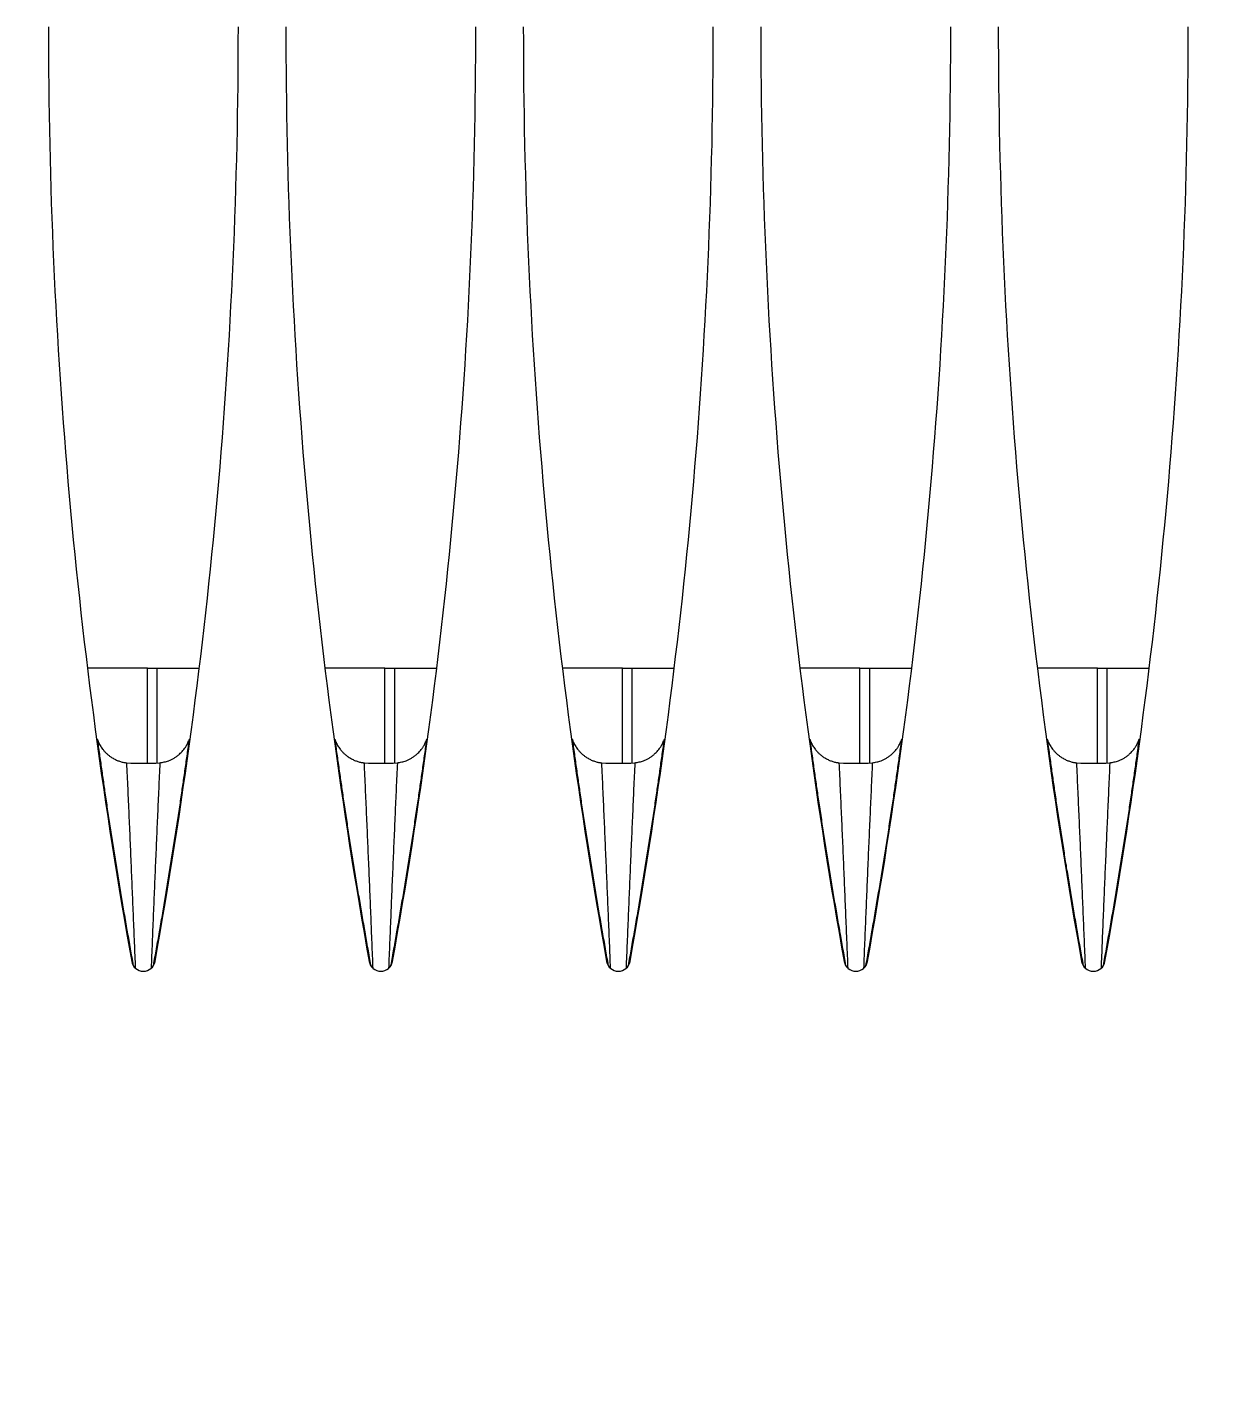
# Model space of a CAD drawing. Header units: metres. Extents: x -101133.8 to -101066.7, y -24899.3 to -24824.7.
# Drawn here: x -101102.781 to -101102.7311, y -24837.4111 to -24837.3543 of the extents above; entities that cross this region are included whole.
import ezdxf

# ---------------------------------------------------------------- set-up
doc = ezdxf.new("R2010")
doc.units = ezdxf.units.M
doc.header["$LTSCALE"] = 0.2
doc.header["$PDSIZE"] = -5
doc.layers.add('CMT-COTATION DIVERS', color=1, linetype='Continuous')
doc.layers.add('CMT-CVC-MATERIEL', color=30, linetype='Continuous')
doc.styles.get("Standard").update_dxf_attribs({"font": 'arial.ttf'})
doc.dimstyles.get("Standard").update_dxf_attribs({"dimtxt": 0.18, "dimasz": 0.18, "dimexe": 0.18, "dimexo": 0.0625, "dimgap": 0.09, "dimtad": 0, "dimtih": 1, "dimtoh": 1, "dimdec": 4, "dimzin": 0, "dimdsep": 46, "dimtxsty": 'Standard', "dimcen": 0.09, "dimadec": 0, "dimazin": 0, "dimtfac": 1, "dimtdec": 4, "dimtofl": 0, "dimtmove": 0, "dimatfit": 3, "dimfxl": 1, "dimtolj": 1, "dimtzin": 0, "dimarcsym": 0})

# ---------------------------------------------------------------- blocks, each defined once
blk = doc.blocks.new('Cassette 600x600')
at = {"linetype": 'Continuous', "lineweight": 13}
for p, q in [((-20444.73, 232.832), (-20444.73, 235.361)), ((-20449.23, 234.73), (-20449.23, 234.764)), ((-20455.73, 233.702), (-20455.73, 233.736)), ((-20448.72, 233.7), (-20448.73, 233.527)), ((-20448.73, 232.832), (-20444.73, 232.832)), ((-20448.73, 232.483), (-20448.72, 232.31)), ((-20448.726, 232.421), (-20444.73, 232.421)), ((-20444.73, 232.832), (-20444.73, 232.421)), ((-20444.73, 232.421), (-20444.73, 230.649)), ((-20455.73, 232.274), (-20455.73, 232.308)), ((-20449.23, 231.246), (-20449.23, 231.28)), ((-20444.73, 222.832), (-20444.73, 225.361)), ((-20449.23, 224.73), (-20449.23, 224.764)), ((-20455.73, 223.702), (-20455.73, 223.736)), ((-20448.72, 223.7), (-20448.73, 223.527)), ((-20448.73, 222.832), (-20444.73, 222.832)), ((-20444.73, 222.832), (-20444.73, 222.421)), ((-20455.73, 222.274), (-20455.73, 222.308)), ((-20448.73, 222.483), (-20448.72, 222.31)), ((-20448.726, 222.421), (-20444.73, 222.421)), ((-20444.73, 222.421), (-20444.73, 220.649)), ((-20449.23, 221.246), (-20449.23, 221.28)), ((-20444.73, 212.832), (-20444.73, 215.361)), ((-20449.23, 214.73), (-20449.23, 214.764)), ((-20455.73, 213.702), (-20455.73, 213.736)), ((-20448.72, 213.7), (-20448.73, 213.527)), ((-20448.73, 212.832), (-20444.73, 212.832)), ((-20448.73, 212.483), (-20448.72, 212.31)), ((-20444.73, 212.832), (-20444.73, 212.421)), ((-20455.73, 212.274), (-20455.73, 212.308)), ((-20448.726, 212.421), (-20444.73, 212.421)), ((-20444.73, 212.421), (-20444.73, 210.649)), ((-20449.23, 211.246), (-20449.23, 211.28)), ((-20444.73, 202.832), (-20444.73, 205.361)), ((-20449.23, 204.73), (-20449.23, 204.764)), ((-20455.73, 203.702), (-20455.73, 203.736)), ((-20448.72, 203.7), (-20448.73, 203.527)), ((-20448.73, 202.832), (-20444.73, 202.832)), ((-20444.73, 202.832), (-20444.73, 202.421)), ((-20455.73, 202.274), (-20455.73, 202.308)), ((-20448.73, 202.483), (-20448.72, 202.31)), ((-20448.726, 202.421), (-20444.73, 202.421)), ((-20444.73, 202.421), (-20444.73, 200.649)), ((-20449.23, 201.246), (-20449.23, 201.28)), ((-20444.73, 192.832), (-20444.73, 195.361)), ((-20449.23, 194.73), (-20449.23, 194.764)), ((-20455.73, 193.702), (-20455.73, 193.736)), ((-20448.72, 193.7), (-20448.73, 193.527)), ((-20448.73, 192.832), (-20444.73, 192.832)), ((-20444.73, 192.832), (-20444.73, 192.421)), ((-20455.73, 192.274), (-20455.73, 192.308)), ((-20448.73, 192.483), (-20448.72, 192.31)), ((-20448.726, 192.421), (-20444.73, 192.421)), ((-20444.73, 192.421), (-20444.73, 190.649)), ((-20449.23, 191.246), (-20449.23, 191.28))]:
    blk.add_line(p, q, dxfattribs=at)
for centre, radius, start, end in [((-20417.73, 14.505), 222.5, 90, 100.18749), ((-20456.995, 233.005), 0.5, 100.1875, 259.8125), ((-20417.73, 451.505), 222.5, 259.81251, 270), ((-20417.73, 4.505), 222.5, 90, 100.18749), ((-20456.995, 223.005), 0.5, 100.1875, 259.8125), ((-20417.73, 441.505), 222.5, 259.81251, 270), ((-20417.73, -5.495), 222.5, 90, 100.18749), ((-20456.995, 213.005), 0.5, 100.1875, 259.8125), ((-20417.73, 431.505), 222.5, 259.81251, 270), ((-20417.73, -15.495), 222.5, 90, 100.18749), ((-20456.995, 203.005), 0.5, 100.1875, 259.8125), ((-20417.73, 421.505), 222.5, 259.81251, 270), ((-20417.73, -25.495), 222.5, 90, 100.18749), ((-20456.995, 193.005), 0.5, 100.1875, 259.8125), ((-20417.73, 411.505), 222.5, 259.81251, 270)]:
    blk.add_arc(centre, radius, start, end, dxfattribs=at)
for points, knots in [([(-20447.719, 234.945), (-20447.929, 234.916), (-20448.138, 234.887), (-20448.347, 234.857), (-20448.556, 234.828), (-20448.764, 234.799), (-20448.975, 234.769), (-20449.185, 234.739), (-20449.396, 234.709), (-20449.602, 234.679), (-20449.808, 234.65), (-20450.008, 234.621), (-20450.229, 234.588), (-20450.451, 234.555), (-20450.694, 234.519), (-20450.931, 234.483), (-20451.168, 234.447), (-20451.399, 234.412), (-20451.632, 234.376), (-20451.865, 234.34), (-20452.099, 234.303), (-20452.333, 234.266), (-20452.567, 234.229), (-20452.8, 234.192), (-20453.034, 234.154), (-20453.267, 234.117), (-20453.5, 234.079), (-20453.734, 234.04), (-20453.968, 234.002), (-20454.204, 233.963), (-20454.434, 233.924), (-20454.664, 233.886), (-20454.888, 233.848), (-20455.133, 233.806), (-20455.378, 233.764), (-20455.644, 233.718), (-20455.833, 233.685), (-20455.977, 233.66), (-20456.077, 233.642), (-20456.188, 233.622), (-20456.3, 233.602), (-20456.424, 233.581), (-20456.544, 233.559), (-20456.664, 233.538), (-20456.782, 233.517), (-20456.9, 233.496), (-20457.018, 233.475), (-20457.136, 233.453), (-20457.255, 233.432)], [0, 0, 0, 0, 1, 1, 1, 2, 2, 2, 3, 3, 3, 4, 4, 4, 5, 5, 5, 6, 6, 6, 7, 7, 7, 8, 8, 8, 9, 9, 9, 10, 10, 10, 11, 11, 11, 12, 12, 12, 13, 13, 13, 14, 14, 14, 15, 15, 15, 16, 16, 16, 16]), ([(-20447.719, 234.945), (-20447.727, 234.942), (-20447.735, 234.939), (-20447.743, 234.936), (-20447.751, 234.934), (-20447.759, 234.931), (-20447.767, 234.928), (-20447.775, 234.925), (-20447.783, 234.921), (-20447.79, 234.918), (-20447.798, 234.916), (-20447.805, 234.913), (-20447.814, 234.909), (-20447.836, 234.9), (-20447.871, 234.884), (-20447.901, 234.869), (-20447.932, 234.854), (-20447.958, 234.84), (-20447.984, 234.824), (-20448.011, 234.808), (-20448.039, 234.791), (-20448.063, 234.775), (-20448.088, 234.759), (-20448.109, 234.744), (-20448.137, 234.722), (-20448.166, 234.7), (-20448.202, 234.67), (-20448.233, 234.642), (-20448.265, 234.614), (-20448.293, 234.586), (-20448.32, 234.557), (-20448.348, 234.528), (-20448.375, 234.497), (-20448.398, 234.468), (-20448.422, 234.439), (-20448.442, 234.412), (-20448.467, 234.375), (-20448.493, 234.338), (-20448.523, 234.29), (-20448.548, 234.244), (-20448.574, 234.197), (-20448.595, 234.153), (-20448.614, 234.109), (-20448.633, 234.064), (-20448.649, 234.02), (-20448.664, 233.971), (-20448.678, 233.922), (-20448.691, 233.868), (-20448.698, 233.833), (-20448.701, 233.82), (-20448.703, 233.81), (-20448.705, 233.799), (-20448.706, 233.789), (-20448.708, 233.777), (-20448.71, 233.766), (-20448.712, 233.755), (-20448.713, 233.744), (-20448.715, 233.733), (-20448.717, 233.722), (-20448.718, 233.711), (-20448.72, 233.7)], [0, 0, 0, 0, 1, 1, 1, 2, 2, 2, 3, 3, 3, 4, 4, 4, 5, 5, 5, 6, 6, 6, 7, 7, 7, 8, 8, 8, 9, 9, 9, 10, 10, 10, 11, 11, 11, 12, 12, 12, 13, 13, 13, 14, 14, 14, 15, 15, 15, 16, 16, 16, 17, 17, 17, 18, 18, 18, 19, 19, 19, 20, 20, 20, 20]), ([(-20457.374, 233.331), (-20457.014, 233.346), (-20456.653, 233.36), (-20456.293, 233.375), (-20455.933, 233.39), (-20455.573, 233.404), (-20455.212, 233.419), (-20454.852, 233.434), (-20454.492, 233.449), (-20454.132, 233.464), (-20453.771, 233.479), (-20453.411, 233.494), (-20453.05, 233.509), (-20452.69, 233.524), (-20452.329, 233.54), (-20451.968, 233.556), (-20451.607, 233.571), (-20451.246, 233.587), (-20450.885, 233.603), (-20450.525, 233.619), (-20450.164, 233.635), (-20449.803, 233.651), (-20449.442, 233.668), (-20449.081, 233.684), (-20448.72, 233.7)], [0, 0, 0, 0, 1, 1, 1, 2, 2, 2, 3, 3, 3, 4, 4, 4, 5, 5, 5, 6, 6, 6, 7, 7, 7, 8, 8, 8, 8]), ([(-20448.73, 233.527), (-20448.73, 233.507), (-20448.73, 233.487), (-20448.73, 233.466), (-20448.73, 233.446), (-20448.73, 233.425), (-20448.73, 233.404), (-20448.73, 233.383), (-20448.73, 233.363), (-20448.73, 233.341), (-20448.73, 233.32), (-20448.73, 233.299), (-20448.73, 233.277), (-20448.73, 233.255), (-20448.73, 233.233), (-20448.73, 233.211), (-20448.73, 233.189), (-20448.73, 233.166), (-20448.73, 233.143), (-20448.73, 233.121), (-20448.73, 233.098), (-20448.73, 233.075), (-20448.73, 233.052), (-20448.73, 233.029), (-20448.73, 233.006), (-20448.73, 232.983), (-20448.73, 232.96), (-20448.73, 232.937), (-20448.73, 232.914), (-20448.73, 232.891), (-20448.73, 232.868), (-20448.73, 232.845), (-20448.73, 232.823), (-20448.73, 232.8), (-20448.73, 232.778), (-20448.73, 232.756), (-20448.73, 232.734), (-20448.73, 232.712), (-20448.73, 232.691), (-20448.73, 232.67), (-20448.73, 232.648), (-20448.73, 232.627), (-20448.73, 232.607), (-20448.73, 232.586), (-20448.73, 232.565), (-20448.73, 232.544), (-20448.73, 232.524), (-20448.73, 232.503), (-20448.73, 232.483)], [0, 0, 0, 0, 1, 1, 1, 2, 2, 2, 3, 3, 3, 4, 4, 4, 5, 5, 5, 6, 6, 6, 7, 7, 7, 8, 8, 8, 9, 9, 9, 10, 10, 10, 11, 11, 11, 12, 12, 12, 13, 13, 13, 14, 14, 14, 15, 15, 15, 16, 16, 16, 16]), ([(-20448.72, 232.31), (-20449.081, 232.327), (-20449.442, 232.343), (-20449.803, 232.359), (-20450.164, 232.375), (-20450.525, 232.391), (-20450.885, 232.407), (-20451.246, 232.423), (-20451.607, 232.439), (-20451.968, 232.454), (-20452.329, 232.47), (-20452.69, 232.486), (-20453.05, 232.501), (-20453.411, 232.516), (-20453.771, 232.532), (-20454.132, 232.547), (-20454.492, 232.562), (-20454.852, 232.577), (-20455.212, 232.591), (-20455.573, 232.606), (-20455.933, 232.621), (-20456.293, 232.635), (-20456.653, 232.65), (-20457.014, 232.664), (-20457.374, 232.679)], [0, 0, 0, 0, 1, 1, 1, 2, 2, 2, 3, 3, 3, 4, 4, 4, 5, 5, 5, 6, 6, 6, 7, 7, 7, 8, 8, 8, 8]), ([(-20457.255, 232.578), (-20457.136, 232.557), (-20457.018, 232.536), (-20456.9, 232.515), (-20456.782, 232.493), (-20456.664, 232.473), (-20456.544, 232.451), (-20456.424, 232.43), (-20456.3, 232.408), (-20456.188, 232.388), (-20456.077, 232.368), (-20455.977, 232.351), (-20455.833, 232.325), (-20455.644, 232.292), (-20455.378, 232.246), (-20455.133, 232.204), (-20454.889, 232.163), (-20454.664, 232.125), (-20454.434, 232.086), (-20454.204, 232.048), (-20453.968, 232.008), (-20453.734, 231.97), (-20453.5, 231.931), (-20453.267, 231.894), (-20453.034, 231.856), (-20452.8, 231.818), (-20452.567, 231.781), (-20452.333, 231.744), (-20452.099, 231.707), (-20451.865, 231.67), (-20451.632, 231.634), (-20451.399, 231.598), (-20451.168, 231.563), (-20450.931, 231.527), (-20450.694, 231.491), (-20450.451, 231.455), (-20450.229, 231.422), (-20450.008, 231.39), (-20449.808, 231.361), (-20449.602, 231.331), (-20449.396, 231.301), (-20449.185, 231.271), (-20448.975, 231.241), (-20448.764, 231.212), (-20448.556, 231.182), (-20448.347, 231.153), (-20448.138, 231.124), (-20447.929, 231.094), (-20447.719, 231.065)], [0, 0, 0, 0, 1, 1, 1, 2, 2, 2, 3, 3, 3, 4, 4, 4, 5, 5, 5, 6, 6, 6, 7, 7, 7, 8, 8, 8, 9, 9, 9, 10, 10, 10, 11, 11, 11, 12, 12, 12, 13, 13, 13, 14, 14, 14, 15, 15, 15, 16, 16, 16, 16]), ([(-20448.72, 232.31), (-20448.714, 232.279), (-20448.708, 232.248), (-20448.702, 232.217), (-20448.696, 232.186), (-20448.689, 232.155), (-20448.682, 232.124), (-20448.675, 232.093), (-20448.666, 232.061), (-20448.658, 232.031), (-20448.649, 232.001), (-20448.641, 231.974), (-20448.628, 231.939), (-20448.615, 231.904), (-20448.597, 231.862), (-20448.578, 231.823), (-20448.559, 231.783), (-20448.538, 231.746), (-20448.516, 231.709), (-20448.493, 231.672), (-20448.469, 231.635), (-20448.441, 231.598), (-20448.413, 231.56), (-20448.381, 231.521), (-20448.354, 231.49), (-20448.327, 231.459), (-20448.306, 231.437), (-20448.282, 231.412), (-20448.257, 231.388), (-20448.23, 231.363), (-20448.202, 231.339), (-20448.175, 231.315), (-20448.147, 231.293), (-20448.116, 231.27), (-20448.084, 231.248), (-20448.049, 231.225), (-20448.021, 231.208), (-20447.993, 231.192), (-20447.972, 231.181), (-20447.949, 231.169), (-20447.926, 231.157), (-20447.9, 231.145), (-20447.874, 231.133), (-20447.849, 231.121), (-20447.823, 231.11), (-20447.797, 231.098), (-20447.772, 231.087), (-20447.745, 231.076), (-20447.719, 231.065)], [0, 0, 0, 0, 1, 1, 1, 2, 2, 2, 3, 3, 3, 4, 4, 4, 5, 5, 5, 6, 6, 6, 7, 7, 7, 8, 8, 8, 9, 9, 9, 10, 10, 10, 11, 11, 11, 12, 12, 12, 13, 13, 13, 14, 14, 14, 15, 15, 15, 16, 16, 16, 16]), ([(-20447.719, 224.945), (-20447.929, 224.916), (-20448.138, 224.887), (-20448.347, 224.857), (-20448.556, 224.828), (-20448.764, 224.799), (-20448.975, 224.769), (-20449.185, 224.739), (-20449.396, 224.709), (-20449.602, 224.679), (-20449.808, 224.65), (-20450.008, 224.621), (-20450.229, 224.588), (-20450.451, 224.555), (-20450.694, 224.519), (-20450.931, 224.483), (-20451.168, 224.447), (-20451.399, 224.412), (-20451.632, 224.376), (-20451.865, 224.34), (-20452.099, 224.303), (-20452.333, 224.266), (-20452.567, 224.229), (-20452.8, 224.192), (-20453.034, 224.154), (-20453.267, 224.117), (-20453.5, 224.079), (-20453.734, 224.04), (-20453.968, 224.002), (-20454.204, 223.963), (-20454.434, 223.924), (-20454.664, 223.886), (-20454.888, 223.848), (-20455.133, 223.806), (-20455.378, 223.764), (-20455.644, 223.718), (-20455.833, 223.685), (-20455.977, 223.66), (-20456.077, 223.642), (-20456.188, 223.622), (-20456.3, 223.602), (-20456.424, 223.581), (-20456.544, 223.559), (-20456.664, 223.538), (-20456.782, 223.517), (-20456.9, 223.496), (-20457.018, 223.475), (-20457.136, 223.453), (-20457.255, 223.432)], [0, 0, 0, 0, 1, 1, 1, 2, 2, 2, 3, 3, 3, 4, 4, 4, 5, 5, 5, 6, 6, 6, 7, 7, 7, 8, 8, 8, 9, 9, 9, 10, 10, 10, 11, 11, 11, 12, 12, 12, 13, 13, 13, 14, 14, 14, 15, 15, 15, 16, 16, 16, 16]), ([(-20447.719, 224.945), (-20447.727, 224.942), (-20447.735, 224.939), (-20447.743, 224.936), (-20447.751, 224.934), (-20447.759, 224.931), (-20447.767, 224.928), (-20447.775, 224.925), (-20447.783, 224.921), (-20447.79, 224.918), (-20447.798, 224.916), (-20447.805, 224.913), (-20447.814, 224.909), (-20447.836, 224.9), (-20447.871, 224.884), (-20447.901, 224.869), (-20447.932, 224.854), (-20447.958, 224.84), (-20447.984, 224.824), (-20448.011, 224.808), (-20448.039, 224.791), (-20448.063, 224.775), (-20448.088, 224.759), (-20448.109, 224.744), (-20448.137, 224.722), (-20448.166, 224.7), (-20448.202, 224.67), (-20448.233, 224.642), (-20448.265, 224.614), (-20448.293, 224.586), (-20448.32, 224.557), (-20448.348, 224.528), (-20448.375, 224.497), (-20448.398, 224.468), (-20448.422, 224.439), (-20448.442, 224.412), (-20448.467, 224.375), (-20448.493, 224.338), (-20448.523, 224.29), (-20448.548, 224.244), (-20448.574, 224.197), (-20448.595, 224.153), (-20448.614, 224.109), (-20448.633, 224.064), (-20448.649, 224.02), (-20448.664, 223.971), (-20448.678, 223.922), (-20448.691, 223.868), (-20448.698, 223.833), (-20448.701, 223.82), (-20448.703, 223.81), (-20448.705, 223.799), (-20448.706, 223.789), (-20448.708, 223.777), (-20448.71, 223.766), (-20448.712, 223.755), (-20448.713, 223.744), (-20448.715, 223.733), (-20448.717, 223.722), (-20448.718, 223.711), (-20448.72, 223.7)], [0, 0, 0, 0, 1, 1, 1, 2, 2, 2, 3, 3, 3, 4, 4, 4, 5, 5, 5, 6, 6, 6, 7, 7, 7, 8, 8, 8, 9, 9, 9, 10, 10, 10, 11, 11, 11, 12, 12, 12, 13, 13, 13, 14, 14, 14, 15, 15, 15, 16, 16, 16, 17, 17, 17, 18, 18, 18, 19, 19, 19, 20, 20, 20, 20]), ([(-20457.374, 223.331), (-20457.014, 223.346), (-20456.653, 223.36), (-20456.293, 223.375), (-20455.933, 223.39), (-20455.573, 223.404), (-20455.212, 223.419), (-20454.852, 223.434), (-20454.492, 223.449), (-20454.132, 223.464), (-20453.771, 223.479), (-20453.411, 223.494), (-20453.05, 223.509), (-20452.69, 223.524), (-20452.329, 223.54), (-20451.968, 223.556), (-20451.607, 223.571), (-20451.246, 223.587), (-20450.885, 223.603), (-20450.525, 223.619), (-20450.164, 223.635), (-20449.803, 223.651), (-20449.442, 223.668), (-20449.081, 223.684), (-20448.72, 223.7)], [0, 0, 0, 0, 1, 1, 1, 2, 2, 2, 3, 3, 3, 4, 4, 4, 5, 5, 5, 6, 6, 6, 7, 7, 7, 8, 8, 8, 8]), ([(-20448.73, 223.527), (-20448.73, 223.507), (-20448.73, 223.487), (-20448.73, 223.466), (-20448.73, 223.446), (-20448.73, 223.425), (-20448.73, 223.404), (-20448.73, 223.383), (-20448.73, 223.363), (-20448.73, 223.341), (-20448.73, 223.32), (-20448.73, 223.299), (-20448.73, 223.277), (-20448.73, 223.255), (-20448.73, 223.233), (-20448.73, 223.211), (-20448.73, 223.189), (-20448.73, 223.166), (-20448.73, 223.143), (-20448.73, 223.121), (-20448.73, 223.098), (-20448.73, 223.075), (-20448.73, 223.052), (-20448.73, 223.029), (-20448.73, 223.006), (-20448.73, 222.983), (-20448.73, 222.96), (-20448.73, 222.937), (-20448.73, 222.914), (-20448.73, 222.891), (-20448.73, 222.868), (-20448.73, 222.845), (-20448.73, 222.823), (-20448.73, 222.8), (-20448.73, 222.778), (-20448.73, 222.756), (-20448.73, 222.734), (-20448.73, 222.712), (-20448.73, 222.691), (-20448.73, 222.67), (-20448.73, 222.648), (-20448.73, 222.627), (-20448.73, 222.607), (-20448.73, 222.586), (-20448.73, 222.565), (-20448.73, 222.544), (-20448.73, 222.524), (-20448.73, 222.503), (-20448.73, 222.483)], [0, 0, 0, 0, 1, 1, 1, 2, 2, 2, 3, 3, 3, 4, 4, 4, 5, 5, 5, 6, 6, 6, 7, 7, 7, 8, 8, 8, 9, 9, 9, 10, 10, 10, 11, 11, 11, 12, 12, 12, 13, 13, 13, 14, 14, 14, 15, 15, 15, 16, 16, 16, 16]), ([(-20448.72, 222.31), (-20449.081, 222.327), (-20449.442, 222.343), (-20449.803, 222.359), (-20450.164, 222.375), (-20450.525, 222.391), (-20450.885, 222.407), (-20451.246, 222.423), (-20451.607, 222.439), (-20451.968, 222.454), (-20452.329, 222.47), (-20452.69, 222.486), (-20453.05, 222.501), (-20453.411, 222.516), (-20453.771, 222.532), (-20454.132, 222.547), (-20454.492, 222.562), (-20454.852, 222.577), (-20455.212, 222.591), (-20455.573, 222.606), (-20455.933, 222.621), (-20456.293, 222.635), (-20456.653, 222.65), (-20457.014, 222.664), (-20457.374, 222.679)], [0, 0, 0, 0, 1, 1, 1, 2, 2, 2, 3, 3, 3, 4, 4, 4, 5, 5, 5, 6, 6, 6, 7, 7, 7, 8, 8, 8, 8]), ([(-20457.255, 222.578), (-20457.136, 222.557), (-20457.018, 222.536), (-20456.9, 222.515), (-20456.782, 222.493), (-20456.664, 222.473), (-20456.544, 222.451), (-20456.424, 222.43), (-20456.3, 222.408), (-20456.188, 222.388), (-20456.077, 222.368), (-20455.977, 222.351), (-20455.833, 222.325), (-20455.644, 222.292), (-20455.378, 222.246), (-20455.133, 222.204), (-20454.889, 222.163), (-20454.664, 222.125), (-20454.434, 222.086), (-20454.204, 222.048), (-20453.968, 222.008), (-20453.734, 221.97), (-20453.5, 221.931), (-20453.267, 221.894), (-20453.034, 221.856), (-20452.8, 221.818), (-20452.567, 221.781), (-20452.333, 221.744), (-20452.099, 221.707), (-20451.865, 221.67), (-20451.632, 221.634), (-20451.399, 221.598), (-20451.168, 221.563), (-20450.931, 221.527), (-20450.694, 221.491), (-20450.451, 221.455), (-20450.229, 221.422), (-20450.008, 221.39), (-20449.808, 221.361), (-20449.602, 221.331), (-20449.396, 221.301), (-20449.185, 221.271), (-20448.975, 221.241), (-20448.764, 221.212), (-20448.556, 221.182), (-20448.347, 221.153), (-20448.138, 221.124), (-20447.929, 221.094), (-20447.719, 221.065)], [0, 0, 0, 0, 1, 1, 1, 2, 2, 2, 3, 3, 3, 4, 4, 4, 5, 5, 5, 6, 6, 6, 7, 7, 7, 8, 8, 8, 9, 9, 9, 10, 10, 10, 11, 11, 11, 12, 12, 12, 13, 13, 13, 14, 14, 14, 15, 15, 15, 16, 16, 16, 16]), ([(-20448.72, 222.31), (-20448.714, 222.279), (-20448.708, 222.248), (-20448.702, 222.217), (-20448.696, 222.186), (-20448.689, 222.155), (-20448.682, 222.124), (-20448.675, 222.093), (-20448.666, 222.061), (-20448.658, 222.031), (-20448.649, 222.001), (-20448.641, 221.974), (-20448.628, 221.939), (-20448.615, 221.904), (-20448.597, 221.862), (-20448.578, 221.823), (-20448.559, 221.783), (-20448.538, 221.746), (-20448.516, 221.709), (-20448.493, 221.672), (-20448.469, 221.635), (-20448.441, 221.598), (-20448.413, 221.56), (-20448.381, 221.521), (-20448.354, 221.49), (-20448.327, 221.459), (-20448.306, 221.437), (-20448.282, 221.412), (-20448.257, 221.388), (-20448.23, 221.363), (-20448.202, 221.339), (-20448.175, 221.315), (-20448.147, 221.293), (-20448.116, 221.27), (-20448.084, 221.248), (-20448.049, 221.225), (-20448.021, 221.208), (-20447.993, 221.192), (-20447.972, 221.181), (-20447.949, 221.169), (-20447.926, 221.157), (-20447.9, 221.145), (-20447.874, 221.133), (-20447.849, 221.121), (-20447.823, 221.11), (-20447.797, 221.098), (-20447.772, 221.087), (-20447.745, 221.076), (-20447.719, 221.065)], [0, 0, 0, 0, 1, 1, 1, 2, 2, 2, 3, 3, 3, 4, 4, 4, 5, 5, 5, 6, 6, 6, 7, 7, 7, 8, 8, 8, 9, 9, 9, 10, 10, 10, 11, 11, 11, 12, 12, 12, 13, 13, 13, 14, 14, 14, 15, 15, 15, 16, 16, 16, 16]), ([(-20447.719, 214.945), (-20447.929, 214.916), (-20448.138, 214.887), (-20448.347, 214.857), (-20448.556, 214.828), (-20448.764, 214.799), (-20448.975, 214.769), (-20449.185, 214.739), (-20449.396, 214.709), (-20449.602, 214.679), (-20449.808, 214.65), (-20450.008, 214.621), (-20450.229, 214.588), (-20450.451, 214.555), (-20450.694, 214.519), (-20450.931, 214.483), (-20451.168, 214.447), (-20451.399, 214.412), (-20451.632, 214.376), (-20451.865, 214.34), (-20452.099, 214.303), (-20452.333, 214.266), (-20452.567, 214.229), (-20452.8, 214.192), (-20453.034, 214.154), (-20453.267, 214.117), (-20453.5, 214.079), (-20453.734, 214.04), (-20453.968, 214.002), (-20454.204, 213.963), (-20454.434, 213.924), (-20454.664, 213.886), (-20454.888, 213.848), (-20455.133, 213.806), (-20455.378, 213.764), (-20455.644, 213.718), (-20455.833, 213.685), (-20455.977, 213.66), (-20456.077, 213.642), (-20456.188, 213.622), (-20456.3, 213.602), (-20456.424, 213.581), (-20456.544, 213.559), (-20456.664, 213.538), (-20456.782, 213.517), (-20456.9, 213.496), (-20457.018, 213.475), (-20457.136, 213.453), (-20457.255, 213.432)], [0, 0, 0, 0, 1, 1, 1, 2, 2, 2, 3, 3, 3, 4, 4, 4, 5, 5, 5, 6, 6, 6, 7, 7, 7, 8, 8, 8, 9, 9, 9, 10, 10, 10, 11, 11, 11, 12, 12, 12, 13, 13, 13, 14, 14, 14, 15, 15, 15, 16, 16, 16, 16]), ([(-20447.719, 214.945), (-20447.727, 214.942), (-20447.735, 214.939), (-20447.743, 214.936), (-20447.751, 214.934), (-20447.759, 214.931), (-20447.767, 214.928), (-20447.775, 214.925), (-20447.783, 214.921), (-20447.79, 214.918), (-20447.798, 214.916), (-20447.805, 214.913), (-20447.814, 214.909), (-20447.836, 214.9), (-20447.871, 214.884), (-20447.901, 214.869), (-20447.932, 214.854), (-20447.958, 214.84), (-20447.984, 214.824), (-20448.011, 214.808), (-20448.039, 214.791), (-20448.063, 214.775), (-20448.088, 214.759), (-20448.109, 214.744), (-20448.137, 214.722), (-20448.166, 214.7), (-20448.202, 214.67), (-20448.233, 214.642), (-20448.265, 214.614), (-20448.293, 214.586), (-20448.32, 214.557), (-20448.348, 214.528), (-20448.375, 214.497), (-20448.398, 214.468), (-20448.422, 214.439), (-20448.442, 214.412), (-20448.467, 214.375), (-20448.493, 214.338), (-20448.523, 214.29), (-20448.548, 214.244), (-20448.574, 214.197), (-20448.595, 214.153), (-20448.614, 214.109), (-20448.633, 214.064), (-20448.649, 214.02), (-20448.664, 213.971), (-20448.678, 213.922), (-20448.691, 213.868), (-20448.698, 213.833), (-20448.701, 213.82), (-20448.703, 213.81), (-20448.705, 213.799), (-20448.706, 213.789), (-20448.708, 213.777), (-20448.71, 213.766), (-20448.712, 213.755), (-20448.713, 213.744), (-20448.715, 213.733), (-20448.717, 213.722), (-20448.718, 213.711), (-20448.72, 213.7)], [0, 0, 0, 0, 1, 1, 1, 2, 2, 2, 3, 3, 3, 4, 4, 4, 5, 5, 5, 6, 6, 6, 7, 7, 7, 8, 8, 8, 9, 9, 9, 10, 10, 10, 11, 11, 11, 12, 12, 12, 13, 13, 13, 14, 14, 14, 15, 15, 15, 16, 16, 16, 17, 17, 17, 18, 18, 18, 19, 19, 19, 20, 20, 20, 20]), ([(-20457.374, 213.331), (-20457.014, 213.346), (-20456.653, 213.36), (-20456.293, 213.375), (-20455.933, 213.39), (-20455.573, 213.404), (-20455.212, 213.419), (-20454.852, 213.434), (-20454.492, 213.449), (-20454.132, 213.464), (-20453.771, 213.479), (-20453.411, 213.494), (-20453.05, 213.509), (-20452.69, 213.524), (-20452.329, 213.54), (-20451.968, 213.556), (-20451.607, 213.571), (-20451.246, 213.587), (-20450.885, 213.603), (-20450.525, 213.619), (-20450.164, 213.635), (-20449.803, 213.651), (-20449.442, 213.668), (-20449.081, 213.684), (-20448.72, 213.7)], [0, 0, 0, 0, 1, 1, 1, 2, 2, 2, 3, 3, 3, 4, 4, 4, 5, 5, 5, 6, 6, 6, 7, 7, 7, 8, 8, 8, 8]), ([(-20448.73, 213.527), (-20448.73, 213.507), (-20448.73, 213.487), (-20448.73, 213.466), (-20448.73, 213.446), (-20448.73, 213.425), (-20448.73, 213.404), (-20448.73, 213.383), (-20448.73, 213.363), (-20448.73, 213.341), (-20448.73, 213.32), (-20448.73, 213.299), (-20448.73, 213.277), (-20448.73, 213.255), (-20448.73, 213.233), (-20448.73, 213.211), (-20448.73, 213.189), (-20448.73, 213.166), (-20448.73, 213.143), (-20448.73, 213.121), (-20448.73, 213.098), (-20448.73, 213.075), (-20448.73, 213.052), (-20448.73, 213.029), (-20448.73, 213.006), (-20448.73, 212.983), (-20448.73, 212.96), (-20448.73, 212.937), (-20448.73, 212.914), (-20448.73, 212.891), (-20448.73, 212.868), (-20448.73, 212.845), (-20448.73, 212.823), (-20448.73, 212.8), (-20448.73, 212.778), (-20448.73, 212.756), (-20448.73, 212.734), (-20448.73, 212.712), (-20448.73, 212.691), (-20448.73, 212.67), (-20448.73, 212.648), (-20448.73, 212.627), (-20448.73, 212.607), (-20448.73, 212.586), (-20448.73, 212.565), (-20448.73, 212.544), (-20448.73, 212.524), (-20448.73, 212.503), (-20448.73, 212.483)], [0, 0, 0, 0, 1, 1, 1, 2, 2, 2, 3, 3, 3, 4, 4, 4, 5, 5, 5, 6, 6, 6, 7, 7, 7, 8, 8, 8, 9, 9, 9, 10, 10, 10, 11, 11, 11, 12, 12, 12, 13, 13, 13, 14, 14, 14, 15, 15, 15, 16, 16, 16, 16]), ([(-20448.72, 212.31), (-20449.081, 212.327), (-20449.442, 212.343), (-20449.803, 212.359), (-20450.164, 212.375), (-20450.525, 212.391), (-20450.885, 212.407), (-20451.246, 212.423), (-20451.607, 212.439), (-20451.968, 212.454), (-20452.329, 212.47), (-20452.69, 212.486), (-20453.05, 212.501), (-20453.411, 212.516), (-20453.771, 212.532), (-20454.132, 212.547), (-20454.492, 212.562), (-20454.852, 212.576), (-20455.212, 212.591), (-20455.573, 212.606), (-20455.933, 212.621), (-20456.293, 212.635), (-20456.653, 212.65), (-20457.014, 212.664), (-20457.374, 212.679)], [0, 0, 0, 0, 1, 1, 1, 2, 2, 2, 3, 3, 3, 4, 4, 4, 5, 5, 5, 6, 6, 6, 7, 7, 7, 8, 8, 8, 8]), ([(-20457.255, 212.578), (-20457.136, 212.557), (-20457.018, 212.536), (-20456.9, 212.515), (-20456.782, 212.493), (-20456.664, 212.473), (-20456.544, 212.451), (-20456.424, 212.43), (-20456.3, 212.408), (-20456.188, 212.388), (-20456.077, 212.368), (-20455.977, 212.351), (-20455.833, 212.325), (-20455.644, 212.292), (-20455.378, 212.246), (-20455.133, 212.204), (-20454.889, 212.163), (-20454.664, 212.125), (-20454.434, 212.086), (-20454.204, 212.048), (-20453.968, 212.008), (-20453.734, 211.97), (-20453.5, 211.931), (-20453.267, 211.894), (-20453.034, 211.856), (-20452.8, 211.818), (-20452.567, 211.781), (-20452.333, 211.744), (-20452.099, 211.707), (-20451.865, 211.67), (-20451.632, 211.634), (-20451.399, 211.598), (-20451.168, 211.563), (-20450.931, 211.527), (-20450.694, 211.491), (-20450.451, 211.455), (-20450.229, 211.422), (-20450.008, 211.39), (-20449.808, 211.361), (-20449.602, 211.331), (-20449.396, 211.301), (-20449.185, 211.271), (-20448.975, 211.241), (-20448.764, 211.212), (-20448.556, 211.182), (-20448.347, 211.153), (-20448.138, 211.124), (-20447.929, 211.094), (-20447.719, 211.065)], [0, 0, 0, 0, 1, 1, 1, 2, 2, 2, 3, 3, 3, 4, 4, 4, 5, 5, 5, 6, 6, 6, 7, 7, 7, 8, 8, 8, 9, 9, 9, 10, 10, 10, 11, 11, 11, 12, 12, 12, 13, 13, 13, 14, 14, 14, 15, 15, 15, 16, 16, 16, 16]), ([(-20448.72, 212.31), (-20448.714, 212.279), (-20448.708, 212.248), (-20448.702, 212.217), (-20448.696, 212.186), (-20448.689, 212.155), (-20448.682, 212.124), (-20448.675, 212.093), (-20448.666, 212.061), (-20448.658, 212.031), (-20448.649, 212.001), (-20448.641, 211.974), (-20448.628, 211.939), (-20448.615, 211.904), (-20448.597, 211.862), (-20448.578, 211.823), (-20448.559, 211.783), (-20448.538, 211.746), (-20448.516, 211.709), (-20448.493, 211.672), (-20448.469, 211.635), (-20448.441, 211.598), (-20448.413, 211.56), (-20448.381, 211.521), (-20448.354, 211.49), (-20448.327, 211.459), (-20448.306, 211.437), (-20448.282, 211.412), (-20448.257, 211.388), (-20448.23, 211.363), (-20448.202, 211.339), (-20448.175, 211.315), (-20448.147, 211.293), (-20448.116, 211.27), (-20448.084, 211.248), (-20448.049, 211.225), (-20448.021, 211.208), (-20447.993, 211.192), (-20447.972, 211.181), (-20447.949, 211.169), (-20447.926, 211.157), (-20447.9, 211.145), (-20447.874, 211.133), (-20447.849, 211.121), (-20447.823, 211.11), (-20447.797, 211.098), (-20447.772, 211.087), (-20447.745, 211.076), (-20447.719, 211.065)], [0, 0, 0, 0, 1, 1, 1, 2, 2, 2, 3, 3, 3, 4, 4, 4, 5, 5, 5, 6, 6, 6, 7, 7, 7, 8, 8, 8, 9, 9, 9, 10, 10, 10, 11, 11, 11, 12, 12, 12, 13, 13, 13, 14, 14, 14, 15, 15, 15, 16, 16, 16, 16]), ([(-20447.719, 204.945), (-20447.929, 204.916), (-20448.138, 204.887), (-20448.347, 204.857), (-20448.556, 204.828), (-20448.764, 204.799), (-20448.975, 204.769), (-20449.185, 204.739), (-20449.396, 204.709), (-20449.602, 204.679), (-20449.808, 204.65), (-20450.008, 204.621), (-20450.229, 204.588), (-20450.451, 204.555), (-20450.694, 204.519), (-20450.931, 204.483), (-20451.168, 204.447), (-20451.399, 204.412), (-20451.632, 204.376), (-20451.865, 204.34), (-20452.099, 204.303), (-20452.333, 204.266), (-20452.567, 204.229), (-20452.8, 204.192), (-20453.034, 204.154), (-20453.267, 204.117), (-20453.5, 204.079), (-20453.734, 204.04), (-20453.968, 204.002), (-20454.204, 203.963), (-20454.434, 203.924), (-20454.664, 203.886), (-20454.888, 203.848), (-20455.133, 203.806), (-20455.378, 203.764), (-20455.644, 203.718), (-20455.833, 203.685), (-20455.977, 203.66), (-20456.077, 203.642), (-20456.188, 203.622), (-20456.3, 203.602), (-20456.424, 203.581), (-20456.544, 203.559), (-20456.664, 203.538), (-20456.782, 203.517), (-20456.9, 203.496), (-20457.018, 203.475), (-20457.136, 203.453), (-20457.255, 203.432)], [0, 0, 0, 0, 1, 1, 1, 2, 2, 2, 3, 3, 3, 4, 4, 4, 5, 5, 5, 6, 6, 6, 7, 7, 7, 8, 8, 8, 9, 9, 9, 10, 10, 10, 11, 11, 11, 12, 12, 12, 13, 13, 13, 14, 14, 14, 15, 15, 15, 16, 16, 16, 16]), ([(-20447.719, 204.945), (-20447.727, 204.942), (-20447.735, 204.939), (-20447.743, 204.936), (-20447.751, 204.934), (-20447.759, 204.931), (-20447.767, 204.928), (-20447.775, 204.925), (-20447.783, 204.921), (-20447.79, 204.918), (-20447.798, 204.916), (-20447.805, 204.913), (-20447.814, 204.909), (-20447.836, 204.9), (-20447.871, 204.884), (-20447.901, 204.869), (-20447.932, 204.854), (-20447.958, 204.84), (-20447.984, 204.824), (-20448.011, 204.808), (-20448.039, 204.791), (-20448.063, 204.775), (-20448.088, 204.759), (-20448.109, 204.744), (-20448.137, 204.722), (-20448.166, 204.7), (-20448.202, 204.67), (-20448.233, 204.642), (-20448.265, 204.614), (-20448.293, 204.586), (-20448.32, 204.557), (-20448.348, 204.528), (-20448.375, 204.497), (-20448.398, 204.468), (-20448.422, 204.439), (-20448.442, 204.412), (-20448.467, 204.375), (-20448.493, 204.338), (-20448.523, 204.29), (-20448.548, 204.244), (-20448.574, 204.197), (-20448.595, 204.153), (-20448.614, 204.109), (-20448.633, 204.064), (-20448.649, 204.02), (-20448.664, 203.971), (-20448.678, 203.922), (-20448.691, 203.868), (-20448.698, 203.833), (-20448.701, 203.82), (-20448.703, 203.81), (-20448.705, 203.799), (-20448.706, 203.789), (-20448.708, 203.777), (-20448.71, 203.766), (-20448.712, 203.755), (-20448.713, 203.744), (-20448.715, 203.733), (-20448.717, 203.722), (-20448.718, 203.711), (-20448.72, 203.7)], [0, 0, 0, 0, 1, 1, 1, 2, 2, 2, 3, 3, 3, 4, 4, 4, 5, 5, 5, 6, 6, 6, 7, 7, 7, 8, 8, 8, 9, 9, 9, 10, 10, 10, 11, 11, 11, 12, 12, 12, 13, 13, 13, 14, 14, 14, 15, 15, 15, 16, 16, 16, 17, 17, 17, 18, 18, 18, 19, 19, 19, 20, 20, 20, 20]), ([(-20457.374, 203.331), (-20457.014, 203.346), (-20456.653, 203.36), (-20456.293, 203.375), (-20455.933, 203.39), (-20455.573, 203.404), (-20455.212, 203.419), (-20454.852, 203.434), (-20454.492, 203.449), (-20454.132, 203.464), (-20453.771, 203.479), (-20453.411, 203.494), (-20453.05, 203.509), (-20452.69, 203.524), (-20452.329, 203.54), (-20451.968, 203.556), (-20451.607, 203.571), (-20451.246, 203.587), (-20450.885, 203.603), (-20450.525, 203.619), (-20450.164, 203.635), (-20449.803, 203.651), (-20449.442, 203.668), (-20449.081, 203.684), (-20448.72, 203.7)], [0, 0, 0, 0, 1, 1, 1, 2, 2, 2, 3, 3, 3, 4, 4, 4, 5, 5, 5, 6, 6, 6, 7, 7, 7, 8, 8, 8, 8]), ([(-20448.73, 203.527), (-20448.73, 203.507), (-20448.73, 203.487), (-20448.73, 203.466), (-20448.73, 203.446), (-20448.73, 203.425), (-20448.73, 203.404), (-20448.73, 203.383), (-20448.73, 203.363), (-20448.73, 203.341), (-20448.73, 203.32), (-20448.73, 203.299), (-20448.73, 203.277), (-20448.73, 203.255), (-20448.73, 203.233), (-20448.73, 203.211), (-20448.73, 203.189), (-20448.73, 203.166), (-20448.73, 203.143), (-20448.73, 203.121), (-20448.73, 203.098), (-20448.73, 203.075), (-20448.73, 203.052), (-20448.73, 203.029), (-20448.73, 203.006), (-20448.73, 202.983), (-20448.73, 202.96), (-20448.73, 202.937), (-20448.73, 202.914), (-20448.73, 202.891), (-20448.73, 202.868), (-20448.73, 202.845), (-20448.73, 202.823), (-20448.73, 202.8), (-20448.73, 202.778), (-20448.73, 202.756), (-20448.73, 202.734), (-20448.73, 202.712), (-20448.73, 202.691), (-20448.73, 202.67), (-20448.73, 202.648), (-20448.73, 202.627), (-20448.73, 202.607), (-20448.73, 202.586), (-20448.73, 202.565), (-20448.73, 202.544), (-20448.73, 202.524), (-20448.73, 202.503), (-20448.73, 202.483)], [0, 0, 0, 0, 1, 1, 1, 2, 2, 2, 3, 3, 3, 4, 4, 4, 5, 5, 5, 6, 6, 6, 7, 7, 7, 8, 8, 8, 9, 9, 9, 10, 10, 10, 11, 11, 11, 12, 12, 12, 13, 13, 13, 14, 14, 14, 15, 15, 15, 16, 16, 16, 16]), ([(-20448.72, 202.31), (-20449.081, 202.327), (-20449.442, 202.343), (-20449.803, 202.359), (-20450.164, 202.375), (-20450.525, 202.391), (-20450.885, 202.407), (-20451.246, 202.423), (-20451.607, 202.439), (-20451.968, 202.454), (-20452.329, 202.47), (-20452.69, 202.486), (-20453.05, 202.501), (-20453.411, 202.516), (-20453.771, 202.532), (-20454.132, 202.547), (-20454.492, 202.562), (-20454.852, 202.577), (-20455.212, 202.591), (-20455.573, 202.606), (-20455.933, 202.621), (-20456.293, 202.635), (-20456.653, 202.65), (-20457.014, 202.664), (-20457.374, 202.679)], [0, 0, 0, 0, 1, 1, 1, 2, 2, 2, 3, 3, 3, 4, 4, 4, 5, 5, 5, 6, 6, 6, 7, 7, 7, 8, 8, 8, 8]), ([(-20457.255, 202.578), (-20457.136, 202.557), (-20457.018, 202.536), (-20456.9, 202.515), (-20456.782, 202.493), (-20456.664, 202.473), (-20456.544, 202.451), (-20456.424, 202.43), (-20456.3, 202.408), (-20456.188, 202.388), (-20456.077, 202.368), (-20455.977, 202.351), (-20455.833, 202.325), (-20455.644, 202.292), (-20455.378, 202.246), (-20455.133, 202.204), (-20454.889, 202.163), (-20454.664, 202.125), (-20454.434, 202.086), (-20454.204, 202.048), (-20453.968, 202.008), (-20453.734, 201.97), (-20453.5, 201.931), (-20453.267, 201.894), (-20453.034, 201.856), (-20452.8, 201.818), (-20452.567, 201.781), (-20452.333, 201.744), (-20452.099, 201.707), (-20451.865, 201.67), (-20451.632, 201.634), (-20451.399, 201.598), (-20451.168, 201.563), (-20450.931, 201.527), (-20450.694, 201.491), (-20450.451, 201.455), (-20450.229, 201.422), (-20450.008, 201.39), (-20449.808, 201.361), (-20449.602, 201.331), (-20449.396, 201.301), (-20449.185, 201.271), (-20448.975, 201.241), (-20448.764, 201.212), (-20448.556, 201.182), (-20448.347, 201.153), (-20448.138, 201.124), (-20447.929, 201.094), (-20447.719, 201.065)], [0, 0, 0, 0, 1, 1, 1, 2, 2, 2, 3, 3, 3, 4, 4, 4, 5, 5, 5, 6, 6, 6, 7, 7, 7, 8, 8, 8, 9, 9, 9, 10, 10, 10, 11, 11, 11, 12, 12, 12, 13, 13, 13, 14, 14, 14, 15, 15, 15, 16, 16, 16, 16]), ([(-20448.72, 202.31), (-20448.714, 202.279), (-20448.708, 202.248), (-20448.702, 202.217), (-20448.696, 202.186), (-20448.689, 202.155), (-20448.682, 202.124), (-20448.675, 202.093), (-20448.666, 202.061), (-20448.658, 202.031), (-20448.649, 202.001), (-20448.641, 201.974), (-20448.628, 201.939), (-20448.615, 201.904), (-20448.597, 201.862), (-20448.578, 201.823), (-20448.559, 201.783), (-20448.538, 201.746), (-20448.516, 201.709), (-20448.493, 201.672), (-20448.469, 201.635), (-20448.441, 201.598), (-20448.413, 201.56), (-20448.381, 201.521), (-20448.354, 201.49), (-20448.327, 201.459), (-20448.306, 201.437), (-20448.282, 201.412), (-20448.257, 201.388), (-20448.23, 201.363), (-20448.202, 201.339), (-20448.175, 201.315), (-20448.147, 201.293), (-20448.116, 201.27), (-20448.084, 201.248), (-20448.049, 201.225), (-20448.021, 201.208), (-20447.993, 201.192), (-20447.972, 201.181), (-20447.949, 201.169), (-20447.926, 201.157), (-20447.9, 201.145), (-20447.874, 201.133), (-20447.849, 201.121), (-20447.823, 201.11), (-20447.797, 201.098), (-20447.772, 201.087), (-20447.745, 201.076), (-20447.719, 201.065)], [0, 0, 0, 0, 1, 1, 1, 2, 2, 2, 3, 3, 3, 4, 4, 4, 5, 5, 5, 6, 6, 6, 7, 7, 7, 8, 8, 8, 9, 9, 9, 10, 10, 10, 11, 11, 11, 12, 12, 12, 13, 13, 13, 14, 14, 14, 15, 15, 15, 16, 16, 16, 16]), ([(-20447.719, 194.945), (-20447.929, 194.916), (-20448.138, 194.887), (-20448.347, 194.857), (-20448.556, 194.828), (-20448.764, 194.799), (-20448.975, 194.769), (-20449.185, 194.739), (-20449.396, 194.709), (-20449.602, 194.679), (-20449.808, 194.65), (-20450.008, 194.621), (-20450.229, 194.588), (-20450.451, 194.555), (-20450.694, 194.519), (-20450.931, 194.483), (-20451.168, 194.447), (-20451.399, 194.412), (-20451.632, 194.376), (-20451.865, 194.34), (-20452.099, 194.303), (-20452.333, 194.266), (-20452.567, 194.229), (-20452.8, 194.192), (-20453.034, 194.154), (-20453.267, 194.117), (-20453.5, 194.079), (-20453.734, 194.04), (-20453.968, 194.002), (-20454.204, 193.963), (-20454.434, 193.924), (-20454.664, 193.886), (-20454.888, 193.848), (-20455.133, 193.806), (-20455.378, 193.764), (-20455.644, 193.718), (-20455.833, 193.685), (-20455.977, 193.66), (-20456.077, 193.642), (-20456.188, 193.622), (-20456.3, 193.602), (-20456.424, 193.581), (-20456.544, 193.559), (-20456.664, 193.538), (-20456.782, 193.517), (-20456.9, 193.496), (-20457.018, 193.475), (-20457.136, 193.453), (-20457.255, 193.432)], [0, 0, 0, 0, 1, 1, 1, 2, 2, 2, 3, 3, 3, 4, 4, 4, 5, 5, 5, 6, 6, 6, 7, 7, 7, 8, 8, 8, 9, 9, 9, 10, 10, 10, 11, 11, 11, 12, 12, 12, 13, 13, 13, 14, 14, 14, 15, 15, 15, 16, 16, 16, 16]), ([(-20447.719, 194.945), (-20447.727, 194.942), (-20447.735, 194.939), (-20447.743, 194.936), (-20447.751, 194.934), (-20447.759, 194.931), (-20447.767, 194.928), (-20447.775, 194.925), (-20447.783, 194.921), (-20447.79, 194.918), (-20447.798, 194.916), (-20447.805, 194.913), (-20447.814, 194.909), (-20447.836, 194.9), (-20447.871, 194.884), (-20447.901, 194.869), (-20447.932, 194.854), (-20447.958, 194.84), (-20447.984, 194.824), (-20448.011, 194.808), (-20448.039, 194.791), (-20448.063, 194.775), (-20448.088, 194.759), (-20448.109, 194.744), (-20448.137, 194.722), (-20448.166, 194.7), (-20448.202, 194.67), (-20448.233, 194.642), (-20448.265, 194.614), (-20448.293, 194.586), (-20448.32, 194.557), (-20448.348, 194.528), (-20448.375, 194.497), (-20448.398, 194.468), (-20448.422, 194.439), (-20448.442, 194.412), (-20448.467, 194.375), (-20448.493, 194.338), (-20448.523, 194.29), (-20448.548, 194.244), (-20448.574, 194.197), (-20448.595, 194.153), (-20448.614, 194.109), (-20448.633, 194.064), (-20448.649, 194.02), (-20448.664, 193.971), (-20448.678, 193.922), (-20448.691, 193.868), (-20448.698, 193.833), (-20448.701, 193.82), (-20448.703, 193.81), (-20448.705, 193.799), (-20448.706, 193.789), (-20448.708, 193.777), (-20448.71, 193.766), (-20448.712, 193.755), (-20448.713, 193.744), (-20448.715, 193.733), (-20448.717, 193.722), (-20448.718, 193.711), (-20448.72, 193.7)], [0, 0, 0, 0, 1, 1, 1, 2, 2, 2, 3, 3, 3, 4, 4, 4, 5, 5, 5, 6, 6, 6, 7, 7, 7, 8, 8, 8, 9, 9, 9, 10, 10, 10, 11, 11, 11, 12, 12, 12, 13, 13, 13, 14, 14, 14, 15, 15, 15, 16, 16, 16, 17, 17, 17, 18, 18, 18, 19, 19, 19, 20, 20, 20, 20]), ([(-20457.374, 193.331), (-20457.014, 193.346), (-20456.653, 193.36), (-20456.293, 193.375), (-20455.933, 193.39), (-20455.573, 193.404), (-20455.212, 193.419), (-20454.852, 193.434), (-20454.492, 193.449), (-20454.132, 193.464), (-20453.771, 193.479), (-20453.411, 193.494), (-20453.05, 193.509), (-20452.69, 193.524), (-20452.329, 193.54), (-20451.968, 193.556), (-20451.607, 193.571), (-20451.246, 193.587), (-20450.885, 193.603), (-20450.525, 193.619), (-20450.164, 193.635), (-20449.803, 193.651), (-20449.442, 193.668), (-20449.081, 193.684), (-20448.72, 193.7)], [0, 0, 0, 0, 1, 1, 1, 2, 2, 2, 3, 3, 3, 4, 4, 4, 5, 5, 5, 6, 6, 6, 7, 7, 7, 8, 8, 8, 8]), ([(-20448.73, 193.527), (-20448.73, 193.507), (-20448.73, 193.487), (-20448.73, 193.466), (-20448.73, 193.446), (-20448.73, 193.425), (-20448.73, 193.404), (-20448.73, 193.383), (-20448.73, 193.363), (-20448.73, 193.341), (-20448.73, 193.32), (-20448.73, 193.299), (-20448.73, 193.277), (-20448.73, 193.255), (-20448.73, 193.233), (-20448.73, 193.211), (-20448.73, 193.189), (-20448.73, 193.166), (-20448.73, 193.143), (-20448.73, 193.121), (-20448.73, 193.098), (-20448.73, 193.075), (-20448.73, 193.052), (-20448.73, 193.029), (-20448.73, 193.006), (-20448.73, 192.983), (-20448.73, 192.96), (-20448.73, 192.937), (-20448.73, 192.914), (-20448.73, 192.891), (-20448.73, 192.868), (-20448.73, 192.845), (-20448.73, 192.823), (-20448.73, 192.8), (-20448.73, 192.778), (-20448.73, 192.756), (-20448.73, 192.734), (-20448.73, 192.712), (-20448.73, 192.691), (-20448.73, 192.67), (-20448.73, 192.648), (-20448.73, 192.627), (-20448.73, 192.607), (-20448.73, 192.586), (-20448.73, 192.565), (-20448.73, 192.544), (-20448.73, 192.524), (-20448.73, 192.503), (-20448.73, 192.483)], [0, 0, 0, 0, 1, 1, 1, 2, 2, 2, 3, 3, 3, 4, 4, 4, 5, 5, 5, 6, 6, 6, 7, 7, 7, 8, 8, 8, 9, 9, 9, 10, 10, 10, 11, 11, 11, 12, 12, 12, 13, 13, 13, 14, 14, 14, 15, 15, 15, 16, 16, 16, 16]), ([(-20448.72, 192.31), (-20449.081, 192.327), (-20449.442, 192.343), (-20449.803, 192.359), (-20450.164, 192.375), (-20450.525, 192.391), (-20450.885, 192.407), (-20451.246, 192.423), (-20451.607, 192.439), (-20451.968, 192.454), (-20452.329, 192.47), (-20452.69, 192.486), (-20453.05, 192.501), (-20453.411, 192.516), (-20453.771, 192.532), (-20454.132, 192.547), (-20454.492, 192.562), (-20454.852, 192.577), (-20455.212, 192.591), (-20455.573, 192.606), (-20455.933, 192.621), (-20456.293, 192.635), (-20456.653, 192.65), (-20457.014, 192.664), (-20457.374, 192.679)], [0, 0, 0, 0, 1, 1, 1, 2, 2, 2, 3, 3, 3, 4, 4, 4, 5, 5, 5, 6, 6, 6, 7, 7, 7, 8, 8, 8, 8]), ([(-20457.255, 192.578), (-20457.136, 192.557), (-20457.018, 192.536), (-20456.9, 192.515), (-20456.782, 192.493), (-20456.664, 192.473), (-20456.544, 192.451), (-20456.424, 192.43), (-20456.3, 192.408), (-20456.188, 192.388), (-20456.077, 192.368), (-20455.977, 192.351), (-20455.833, 192.325), (-20455.644, 192.292), (-20455.378, 192.246), (-20455.133, 192.204), (-20454.889, 192.163), (-20454.664, 192.125), (-20454.434, 192.086), (-20454.204, 192.048), (-20453.968, 192.008), (-20453.734, 191.97), (-20453.5, 191.931), (-20453.267, 191.894), (-20453.034, 191.856), (-20452.8, 191.818), (-20452.567, 191.781), (-20452.333, 191.744), (-20452.099, 191.707), (-20451.865, 191.67), (-20451.632, 191.634), (-20451.399, 191.598), (-20451.168, 191.563), (-20450.931, 191.527), (-20450.694, 191.491), (-20450.451, 191.455), (-20450.229, 191.422), (-20450.008, 191.39), (-20449.808, 191.361), (-20449.602, 191.331), (-20449.396, 191.301), (-20449.185, 191.271), (-20448.975, 191.241), (-20448.764, 191.212), (-20448.556, 191.182), (-20448.347, 191.153), (-20448.138, 191.124), (-20447.929, 191.094), (-20447.719, 191.065)], [0, 0, 0, 0, 1, 1, 1, 2, 2, 2, 3, 3, 3, 4, 4, 4, 5, 5, 5, 6, 6, 6, 7, 7, 7, 8, 8, 8, 9, 9, 9, 10, 10, 10, 11, 11, 11, 12, 12, 12, 13, 13, 13, 14, 14, 14, 15, 15, 15, 16, 16, 16, 16]), ([(-20448.72, 192.31), (-20448.714, 192.279), (-20448.708, 192.248), (-20448.702, 192.217), (-20448.696, 192.186), (-20448.689, 192.155), (-20448.682, 192.124), (-20448.675, 192.093), (-20448.666, 192.061), (-20448.658, 192.031), (-20448.649, 192.001), (-20448.641, 191.974), (-20448.628, 191.939), (-20448.615, 191.904), (-20448.597, 191.862), (-20448.578, 191.823), (-20448.559, 191.783), (-20448.538, 191.746), (-20448.516, 191.709), (-20448.493, 191.672), (-20448.469, 191.635), (-20448.441, 191.598), (-20448.413, 191.56), (-20448.381, 191.521), (-20448.354, 191.49), (-20448.327, 191.459), (-20448.306, 191.437), (-20448.282, 191.412), (-20448.257, 191.388), (-20448.23, 191.363), (-20448.202, 191.339), (-20448.175, 191.315), (-20448.147, 191.293), (-20448.116, 191.27), (-20448.084, 191.248), (-20448.049, 191.225), (-20448.021, 191.208), (-20447.993, 191.192), (-20447.972, 191.181), (-20447.949, 191.169), (-20447.926, 191.157), (-20447.9, 191.145), (-20447.874, 191.133), (-20447.849, 191.121), (-20447.823, 191.11), (-20447.797, 191.098), (-20447.772, 191.087), (-20447.745, 191.076), (-20447.719, 191.065)], [0, 0, 0, 0, 1, 1, 1, 2, 2, 2, 3, 3, 3, 4, 4, 4, 5, 5, 5, 6, 6, 6, 7, 7, 7, 8, 8, 8, 9, 9, 9, 10, 10, 10, 11, 11, 11, 12, 12, 12, 13, 13, 13, 14, 14, 14, 15, 15, 15, 16, 16, 16, 16])]:
    blk.add_open_spline(points, degree=3, knots=knots, dxfattribs=at)
blk = doc.blocks.new('COT-45')
at = {"color": 0}
for p, q in [((0, -1), (0, 1)), ((-1, 0), (1, 0))]:
    blk.add_line(p, q, dxfattribs=at)
at = {"color": 0, "const_width": 0.4}
blk.add_lwpolyline([(-0.4419, -0.4419), (0.4419, 0.4419)], dxfattribs=at)
blk = doc.blocks.new('*D83')
at = {"layer": 'CMT-COTATION DIVERS', "color": 0, "lineweight": -2}
for p, q in [((-101108.840397, -24836.86729), (-101108.840397, -24836.593785)), ((-101102.469855, -24837.824459), (-101102.469855, -24836.593785)), ((-101108.815397, -24836.643785), (-101102.494855, -24836.643785))]:
    blk.add_line(p, q, dxfattribs=at)
at = {"layer": 'Defpoints', "color": 0, "lineweight": 15}
for p in [(-101102.469855, -24836.643785), (-101108.840397, -24836.89729), (-101102.469855, -24837.854459)]:
    blk.add_point(p, dxfattribs=at)
at = {"layer": 'CMT-COTATION DIVERS', "color": 0, "lineweight": -2, "xscale": 0.025, "yscale": 0.025, "zscale": 0.025, "rotation": 180}
blk.add_blockref('COT-45', (-101108.840397, -24836.643785), dxfattribs=at)
at = {"layer": 'CMT-COTATION DIVERS', "color": 0, "lineweight": -2, "xscale": 0.025, "yscale": 0.025, "zscale": 0.025}
blk.add_blockref('COT-45', (-101102.469855, -24836.643785), dxfattribs=at)
at = {"layer": 'CMT-COTATION DIVERS', "color": 0, "lineweight": 15, "insert": (-101105.655126, -24836.567967), "char_height": 0.075, "attachment_point": 5}
blk.add_mtext('\\A1;637', dxfattribs=at)

msp = doc.modelspace()

# ---------------------------------------------------------------- block references
at = {"layer": 'CMT-CVC-MATERIEL', "xscale": 0.001, "yscale": 0.001, "zscale": 0.001, "rotation": 90}
msp.add_blockref('Cassette 600x600', (-101102.543123, -24816.936573), dxfattribs=at)

# ---------------------------------------------------------------- dimensions: what is measured, and where the dimension line sits
at = {"layer": 'CMT-COTATION DIVERS', "lineweight": 15}
dim = msp.add_linear_dim(base=(-101102.469855, -24836.643785), p1=(-101108.840397, -24836.89729), p2=(-101102.469855, -24837.854459), dimstyle='Standard', override={"dimscale": 0.05, "dimtxt": 1.5, "dimasz": 0.5, "dimexe": 1, "dimexo": 0.6, "dimgap": 0.75, "dimtad": 1, "dimtih": 0, "dimtoh": 0, "dimdec": 0, "dimlfac": 100, "dimblk": 'COT-45', "dimcen": 0, "dimadec": 2, "dimazin": 2, "dimtdec": 2, "dimtix": 1, "dimtmove": 1, "dimfrac": 1}, dxfattribs=at)
dim.commit()
dim.dimension.update_dxf_attribs({"geometry": '*D83', "text_midpoint": (-101105.655126, -24836.567967)})

doc.saveas('drawing.dxf')
